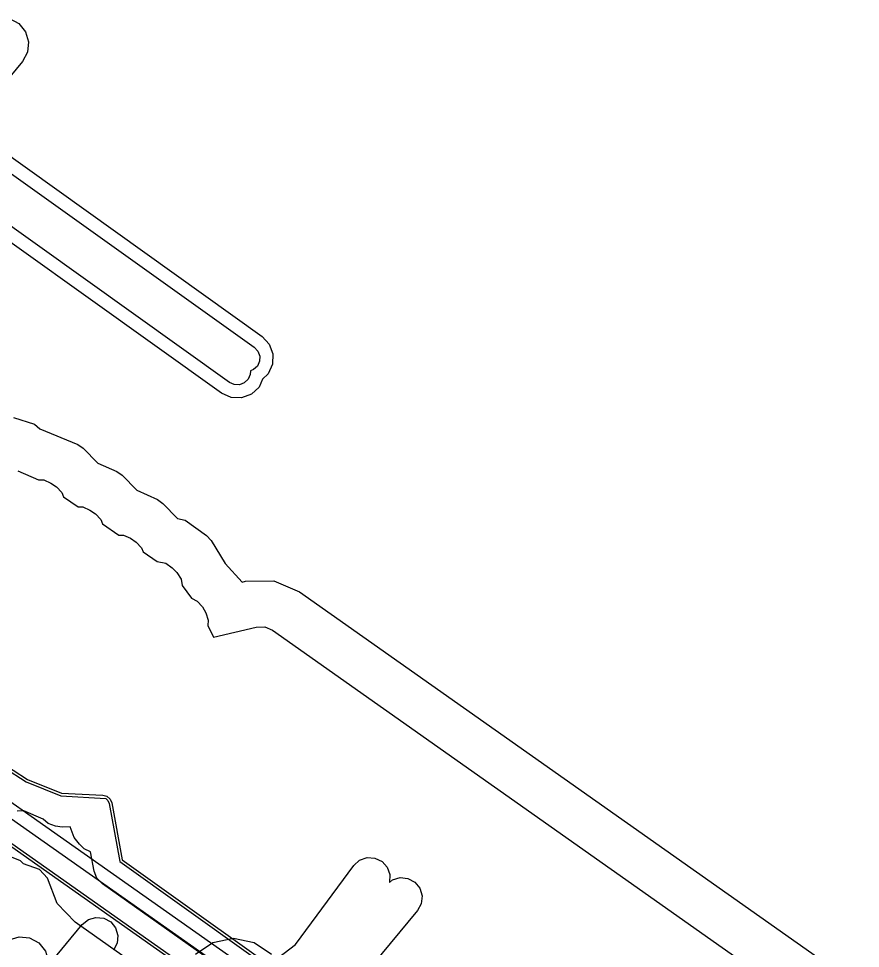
# Model space of a CAD drawing. Header units: metres. Extents: x -2677 to -840, y 169 to 1487.
# Drawn here: x -1880.6 to -1818, y 363.9 to 433.1 of the extents above; entities that cross this region are included whole.
import ezdxf

# ---------------------------------------------------------------- set-up
doc = ezdxf.new("R2010")
doc.units = ezdxf.units.M
doc.layers.add('AI_GREENING_EXCLUSIONS', color=1, linetype='Continuous')

msp = doc.modelspace()

# ---------------------------------------------------------------- linework, layer by layer
at = {"layer": 'AI_GREENING_EXCLUSIONS'}
for points in [[(-1881.245, 433.121), (-1880.559, 432.75), (-1880.066, 432.145), (-1879.842, 431.397), (-1879.922, 430.621), (-1880.293, 429.934), (-1884.31, 425.079), (-1862.462, 409.468), (-1861.927, 408.899), (-1861.651, 408.169), (-1861.676, 407.389), (-1861.997, 406.678), (-1862.429, 406.272), (-1862.688, 405.697), (-1863.257, 405.163), (-1863.987, 404.887), (-1864.767, 404.911), (-1865.478, 405.232), (-1890.485, 423.1)], [(-1885.818, 424.927), (-1863.043, 408.654), (-1862.776, 408.37), (-1862.638, 408.005), (-1862.65, 407.615), (-1862.811, 407.259), (-1863.095, 406.992), (-1863.333, 406.902), (-1863.342, 406.634), (-1863.502, 406.278), (-1863.787, 406.011), (-1864.152, 405.873), (-1864.542, 405.885), (-1864.897, 406.046), (-1889.906, 423.915)], [(-1880.943, 403.435), (-1879.384, 402.925), (-1878.999, 402.595), (-1876.175, 401.429), (-1875.763, 401.144), (-1874.681, 400.029), (-1873.276, 399.419), (-1872.864, 399.134), (-1871.784, 398.019), (-1870.253, 397.323), (-1869.841, 397.038), (-1868.76, 395.922), (-1868.189, 395.779), (-1866.598, 394.65), (-1866.254, 394.286), (-1865.206, 392.573), (-1863.953, 391.177), (-1863.689, 391.239), (-1861.593, 391.278), (-1859.666, 390.454), (-1817.956, 361.004)], [(-1880.642, 399.465), (-1879.095, 398.79), (-1878.703, 398.783), (-1878.166, 398.551), (-1877.754, 398.266), (-1877.346, 397.845), (-1877.223, 397.532), (-1876.137, 396.779), (-1875.803, 396.773), (-1875.267, 396.541), (-1874.855, 396.256), (-1874.447, 395.835), (-1874.323, 395.52), (-1873.115, 394.683), (-1872.781, 394.677), (-1872.244, 394.445), (-1871.832, 394.16), (-1871.425, 393.74), (-1871.3, 393.424), (-1870.26, 392.703), (-1869.619, 392.585), (-1869.142, 392.246), (-1868.798, 391.882), (-1868.486, 391.386), (-1868.41, 390.935), (-1867.718, 389.986), (-1867.284, 389.772), (-1866.899, 389.331), (-1866.65, 388.898), (-1866.463, 388.344), (-1866.489, 387.945), (-1866.081, 387.085), (-1862.892, 387.831), (-1862.263, 387.842), (-1861.685, 387.595), (-1819.975, 358.145)], [(-1897.622, 386.409), (-1863.437, 362.342)], [(-1898.198, 385.591), (-1864.012, 361.524)], [(-1883.136, 378.567), (-1879.923, 376.495), (-1877.372, 375.466), (-1874.304, 375.32), (-1874.001, 375.239), (-1873.763, 375.034), (-1873.639, 374.745), (-1872.868, 370.497), (-1858.389, 360.16), (-1858.202, 359.962), (-1858.105, 359.707), (-1858.113, 359.435), (-1858.224, 359.186), (-1858.863, 358.345), (-1860.254, 357.331), (-1860.517, 357.213), (-1860.805, 357.211), (-1861.07, 357.325), (-1899.176, 384.201)], [(-1883.248, 378.4), (-1880.015, 376.317), (-1877.426, 375.272), (-1874.094, 375.062), (-1873.924, 374.915), (-1873.835, 374.709), (-1873.05, 370.381), (-1858.505, 359.997), (-1858.303, 359.674), (-1858.387, 359.302), (-1858.981, 358.507), (-1860.372, 357.493), (-1860.56, 357.408), (-1860.955, 357.488), (-1899.061, 384.365)], [(-1866.768, 363.373), (-1874.344, 368.717), (-1874.744, 369.136), (-1874.955, 369.675), (-1875.214, 371.104), (-1875.703, 371.326), (-1876.054, 371.667), (-1876.433, 372.179), (-1876.739, 372.964), (-1877.341, 372.932), (-1877.835, 373.008), (-1878.384, 373.209), (-1878.74, 373.535), (-1880.182, 374.151), (-1880.669, 374.141)], [(-1870.011, 361.377), (-1876.361, 365.857), (-1877.694, 367.254), (-1878.416, 369.147), (-1879.015, 369.785), (-1880.203, 370.218), (-1880.429, 370.426), (-1881.096, 370.699)], [(-1864.906, 360.427), (-1859.988, 364.205), (-1855.637, 370.078), (-1855.203, 370.472), (-1854.652, 370.669), (-1854.068, 370.641), (-1853.539, 370.391), (-1853.145, 369.957), (-1852.948, 369.406), (-1852.976, 368.83), (-1852.751, 369.013), (-1852.19, 369.18), (-1851.608, 369.119), (-1851.093, 368.841), (-1850.724, 368.386), (-1850.557, 367.825), (-1850.618, 367.243), (-1850.896, 366.728), (-1855.567, 361.099)], [(-1880.155, 360.47), (-1875.836, 365.689), (-1875.382, 366.059), (-1874.821, 366.226), (-1874.239, 366.167), (-1873.724, 365.889), (-1873.355, 365.435), (-1873.187, 364.874), (-1873.247, 364.292), (-1873.525, 363.777)], [(-1881.283, 364.548), (-1880.536, 364.772), (-1879.759, 364.692), (-1879.073, 364.322), (-1878.58, 363.716), (-1878.356, 362.969), (-1878.436, 362.192), (-1878.576, 361.933), (-1878.305, 361.127), (-1878.385, 360.351), (-1878.755, 359.664), (-1880.676, 357.342)], [(-1867.415, 363.498), (-1866.118, 364.366), (-1864.587, 364.67), (-1864.587, 364.67), (-1863.056, 364.366), (-1861.759, 363.498)]]:
    msp.add_lwpolyline(points, dxfattribs=at)

doc.saveas('drawing.dxf')
